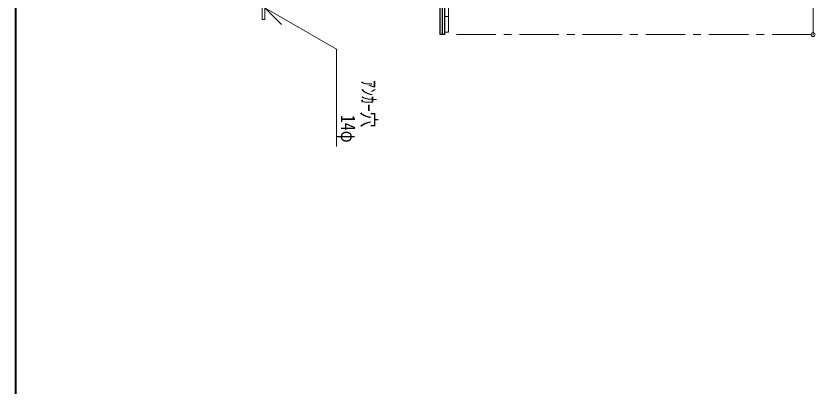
# Model space of a CAD drawing. Units: millimetres at full size, sheet at 1:10; details may follow other scales. Extents: x -2102 to 1948, y -1411 to 1399.
# Drawn here: x -2102 to -1090, y -1 to 468 of the extents above; entities that cross this region are included whole.
import ezdxf
from ezdxf.enums import TextEntityAlignment as Align

# ---------------------------------------------------------------- set-up
doc = ezdxf.new("R2010")
doc.units = ezdxf.units.MM
doc.header["$LTSCALE"] = 10
doc.header["$PDMODE"] = 32
doc.header["$PDSIZE"] = 5
doc.linetypes.add('CHAIN1', pattern=[8, 5, -1, 1, -1])
doc.linetypes.add('DASHED1', pattern=[1.8, 1.2, -0.6])
doc.layers.add('0-0____1', color=4, linetype='Continuous', lineweight=9)
doc.styles.add('ＭＳ ゴシック', font='')
doc.styles.get('ＭＳ ゴシック').set_extended_font_data('MS Gothic')

msp = doc.modelspace()

# ---------------------------------------------------------------- linework, layer by layer
at = {"layer": '0-0____1', "color": 1, "lineweight": 40}
msp.add_line((-2102.14, -1410.54), (-2102.14, 1399.46), dxfattribs=at)
at = {"layer": '0-0____1'}
msp.add_line((-1092.14, 1084.46), (-1092.14, 444.46), dxfattribs=at)
at = {"layer": '0-0____1', "color": 5, "lineweight": 25}
for p, q in [((-1565.14, 638.46), (-1565.14, 444.46)), ((-1562.14, 639.46), (-1562.14, 444.46)), ((-1559.14, 644.46), (-1559.14, 444.46)), ((-1559.14, 444.46), (-1565.14, 444.46))]:
    msp.add_line(p, q, dxfattribs=at)
at = {"layer": '0-0____1', "color": 7, "lineweight": 18}
for p, q in [((-1554.14, 647.46), (-1554.14, 447.46)), ((-1790.14, 510.11), (-1790.14, 463.34)), ((-1786.94, 508.51), (-1786.94, 463.31)), ((-1786.94, 478.31), (-1765.73, 457.09)), ((-1786.94, 478.31), (-1695.84, 425.71)), ((-1786.94, 463.31), (-1790.14, 463.31)), ((-1554.14, 447.46), (-1559.14, 447.46)), ((-1695.84, 302.59), (-1695.84, 425.71))]:
    msp.add_line(p, q, dxfattribs=at)
at = {"layer": '0-0____1', "linetype": 'DASHED1'}
msp.add_line((-1554.14, 467.46), (-1559.14, 467.46), dxfattribs=at)
at = {"layer": '0-0____1', "linetype": 'CHAIN1'}
msp.add_line((-1544.14, 444.46), (-1092.14, 444.46), dxfattribs=at)
at = {"layer": '0-0____1', "color": 1}
msp.add_point((-1092.14, 444.46), dxfattribs=at)

# ---------------------------------------------------------------- texts
at = {"layer": '0-0____1', "color": 7, "style": 'ＭＳ ゴシック', "width": 0.8}
for s, p in [('ｱﾝｶｰ穴', (-1669.65, 386.71)), ('14φ', (-1695.84, 342.59))]:
    msp.add_text(s, height=18.33, rotation=270, dxfattribs=at).set_placement(p, align=Align.BOTTOM_LEFT)

doc.saveas('drawing.dxf')
